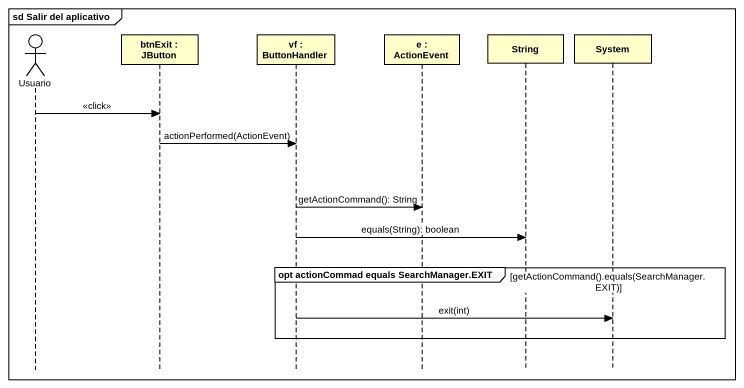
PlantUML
@startuml
mainframe sd Salir del aplicativo
hide footbox
actor Usuario
participant "btnExit : JButton" as btnExit
participant "vf : ButtonHandler" as vf
participant "e : ActionEvent" as e
participant String
participant System

Usuario -> btnExit : <<click>>
btnExit -> vf : actionPerformed(ActionEvent)
vf -> e : getActionCommand(): String
vf -> String : equals(String): boolean
group opt actionCommad equals SearchManager.EXIT [getActionCommand().equals(SearchManager.EXIT)]
  vf -> System : exit(int)
end
@enduml
